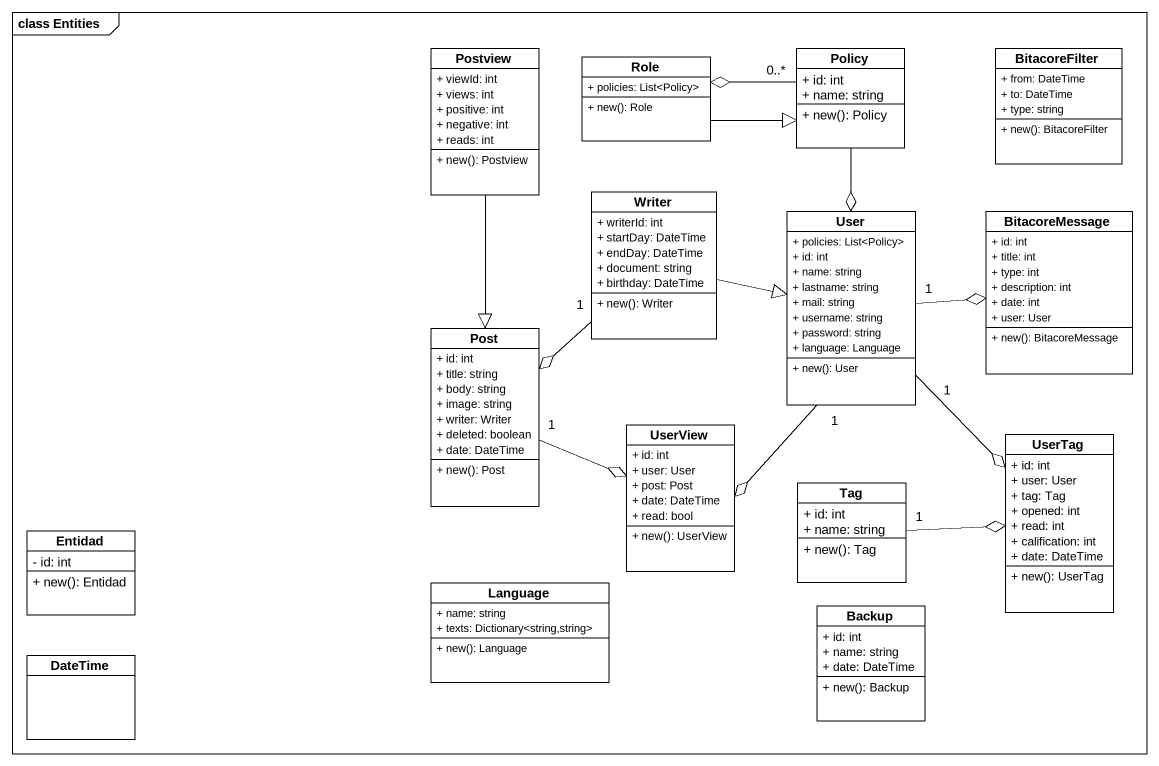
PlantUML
@startuml
mainframe class Entities
hide circle
hide empty members
skinparam classAttributeIconSize 0
class Postview {
  + viewId: int
  + views: int
  + positive: int
  + negative: int
  + reads: int
  + new(): Postview
}
class Role {
  + policies: List<Policy>
  + new(): Role
}
class Policy {
  + id: int
  + name: string
  + new(): Policy
}
class BitacoreFilter {
  + from: DateTime
  + to: DateTime
  + type: string
  + new(): BitacoreFilter
}
class Writer {
  + writerId: int
  + startDay: DateTime
  + endDay: DateTime
  + document: string
  + birthday: DateTime
  + new(): Writer
}
class User {
  + policies: List<Policy>
  + id: int
  + name: string
  + lastname: string
  + mail: string
  + username: string
  + password: string
  + language: Language
  + new(): User
}
class BitacoreMessage {
  + id: int
  + title: int
  + type: int
  + description: int
  + date: int
  + user: User
  + new(): BitacoreMessage
}
class Post {
  + id: int
  + title: string
  + body: string
  + image: string
  + writer: Writer
  + deleted: boolean
  + date: DateTime
  + new(): Post
}
class UserView {
  + id: int
  + user: User
  + post: Post
  + date: DateTime
  + read: bool
  + new(): UserView
}
class UserTag {
  + id: int
  + user: User
  + tag: Tag
  + opened: int
  + read: int
  + calification: int
  + date: DateTime
  + new(): UserTag
}
class Tag {
  + id: int
  + name: string
  + new(): Tag
}
class Entidad {
  - id: int
  + new(): Entidad
}
class Language {
  + name: string
  + texts: Dictionary<string,string>
  + new(): Language
}
class Backup {
  + id: int
  + name: string
  + date: DateTime
  + new(): Backup
}
class DateTime
Postview --|> Post
Role -right-|> Policy
Policy "0..*" -left-o Role
Policy --o User
Writer -right-|> User
Writer "1" --o Post
User "1" -right-o BitacoreMessage
User "1" --o UserView
User "1" --o UserTag
Post "1" -right-o UserView
Tag "1" -right-o UserTag
@enduml
